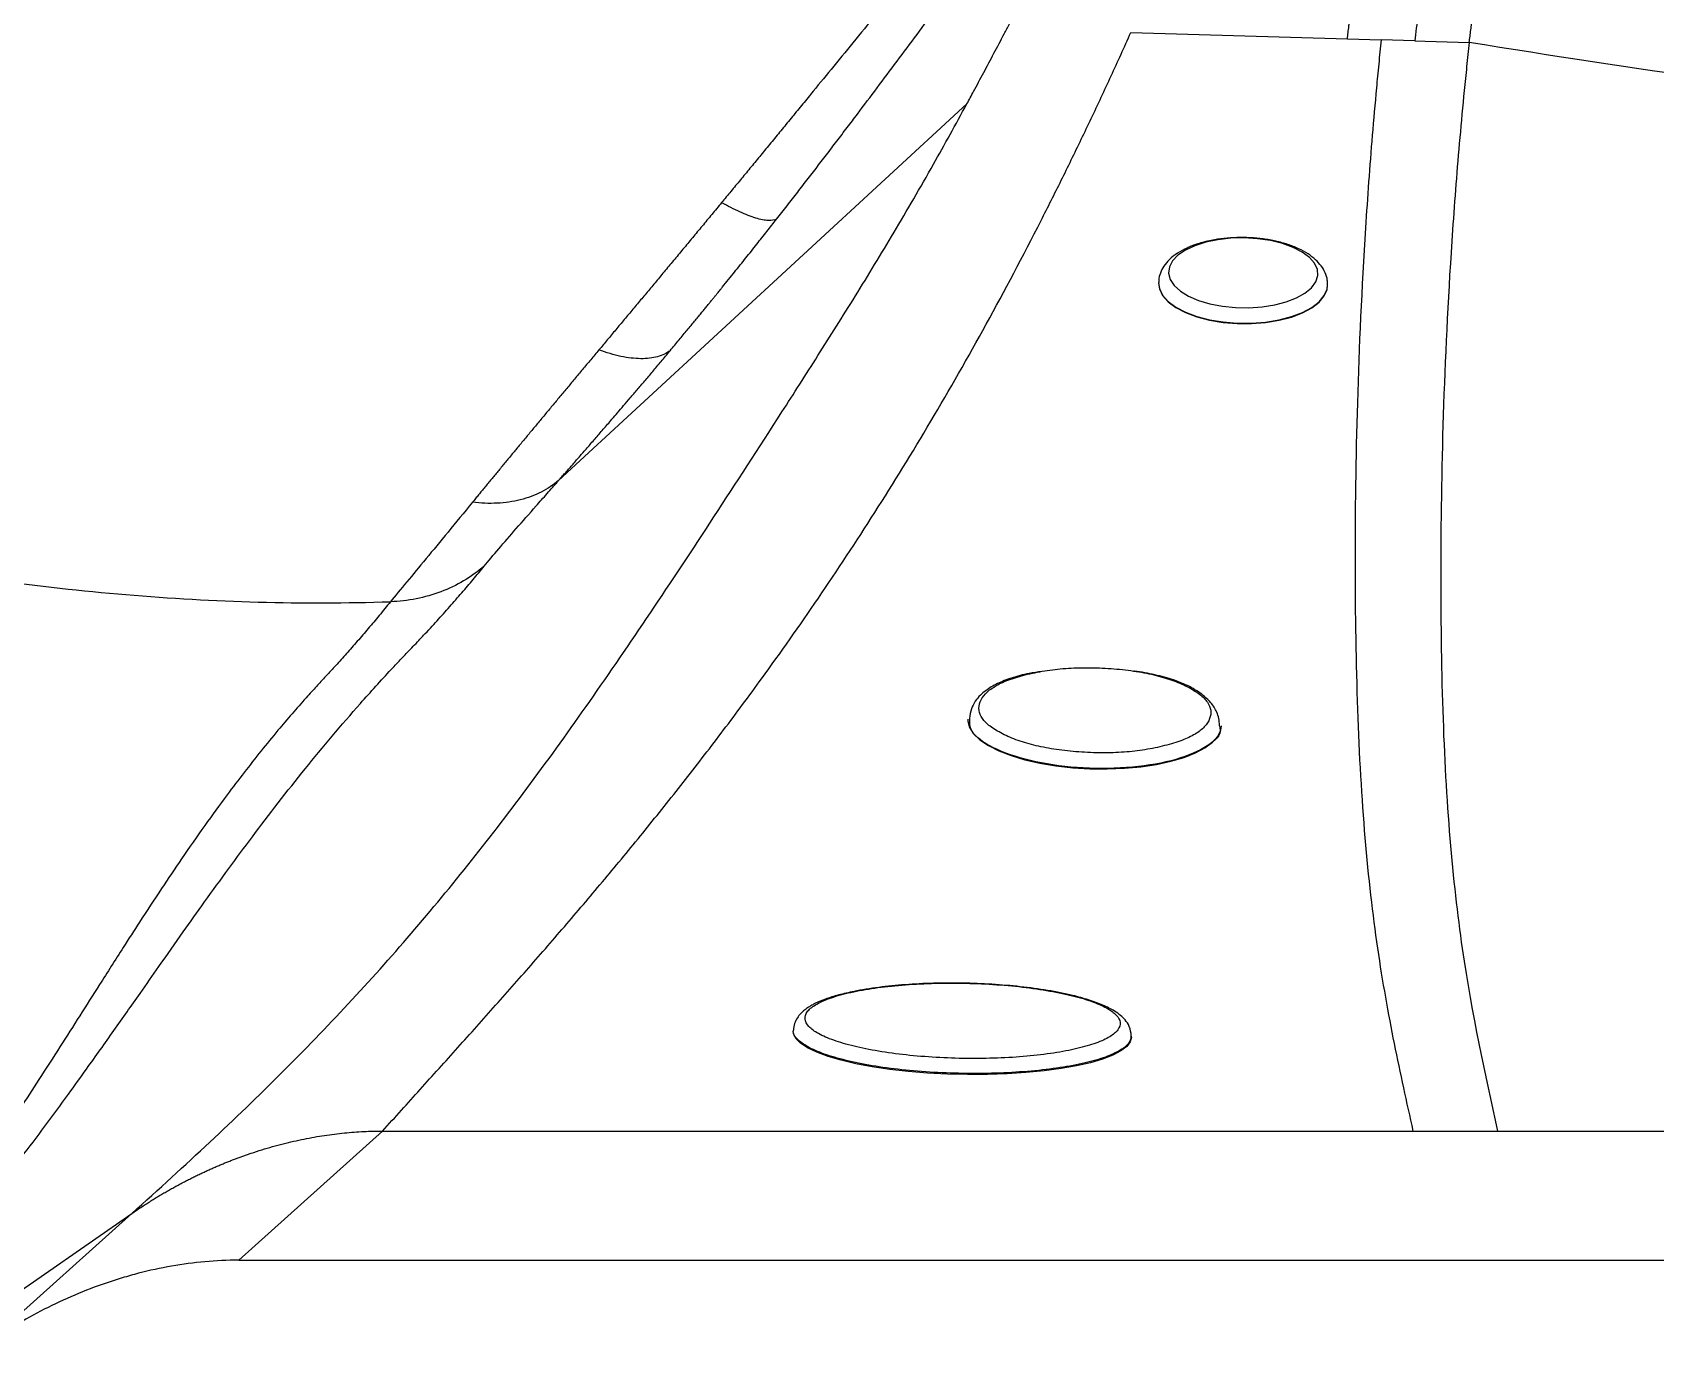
# Model space of a CAD drawing. Extents: x 398 to 508, y 623 to 782.
# Drawn here: x 423.28 to 432.88, y 652.91 to 660.75 of the extents above; entities that cross this region are included whole.
import ezdxf

# ---------------------------------------------------------------- set-up
doc = ezdxf.new("R2010")
doc.units = 0
doc.header["$MEASUREMENT"] = 0
doc.layers.add('GEOMETRY', color=2, linetype='Continuous', lineweight=25)

msp = doc.modelspace()

# ---------------------------------------------------------------- linework, layer by layer
at = {"layer": 'GEOMETRY'}
for p, q in [((429.7759, 660.7457), (431.0565, 660.7079)), ((431.0565, 660.7079), (431.2561, 660.702)), ((431.4558, 660.6961), (431.2561, 660.702)), ((426.3915, 658.0971), (428.8061, 660.3237)), ((429.9397, 659.2665), (429.9397, 659.2643)), ((430.9396, 659.2519), (430.9396, 659.2541)), ((427.7796, 654.8493), (427.7795, 654.8427)), ((429.7773, 654.8151), (429.7767, 654.8134)), ((429.7792, 654.8067), (429.7793, 654.8133)), ((425.3513, 654.2524), (424.5003, 653.4886)), ((425.3513, 654.2524), (431.444, 654.2524)), ((431.444, 654.2524), (431.9447, 654.2524)), ((431.9447, 654.2524), (439.8479, 654.2524)), ((420.728, 651.5896), (423.8682, 653.7648)), ((423.0082, 652.9929), (423.8682, 653.7648)), ((424.5003, 653.4886), (439.077, 653.4886))]:
    msp.add_line(p, q, dxfattribs=at)
at = {"layer": 'GEOMETRY', "flags": 128}
for points in [[(431.4558, 660.6961), (431.5166, 660.6943), (431.777, 660.6866)], [(430.2193, 659.5056), (430.1547, 659.4849), (430.0992, 659.4591), (430.0546, 659.429), (430.0225, 659.3955), (430.0038, 659.3597), (429.9991, 659.3229), (430.0086, 659.2861), (430.032, 659.2505), (430.0686, 659.2173), (430.117, 659.1876), (430.1759, 659.1623), (430.2433, 659.1423), (430.317, 659.1281), (430.3947, 659.1202), (430.4738, 659.1189), (430.5519, 659.1243), (430.6264, 659.136), (430.6949, 659.1539), (430.7553, 659.1773), (430.8055, 659.2054), (430.844, 659.2373), (430.8695, 659.2721), (430.8812, 659.3085), (430.8788, 659.3455), (430.8622, 659.3818), (430.8322, 659.4163), (430.7895, 659.4479), (430.7356, 659.4755), (430.6722, 659.4983), (430.6014, 659.5155), (430.5254, 659.5265), (430.4467, 659.5311), (430.3677, 659.5291), (430.2911, 659.5205), (430.2193, 659.5056)], [(429.9397, 659.2672), (429.9447, 659.2319), (429.9638, 659.1931), (429.9966, 659.1563), (430.0422, 659.1224), (430.0992, 659.0925), (430.1659, 659.0675), (430.2406, 659.0479), (430.3209, 659.0345), (430.4047, 659.0276), (430.4895, 659.0274), (430.5729, 659.0338), (430.6524, 659.0468), (430.7258, 659.066), (430.791, 659.0907), (430.846, 659.1203), (430.8894, 659.1539), (430.9198, 659.1906), (430.9365, 659.2293), (430.9396, 659.2555)], [(429.9397, 659.2643), (429.9447, 659.2297), (429.9638, 659.1909), (429.9966, 659.1541), (430.0422, 659.1202), (430.0991, 659.0903), (430.1659, 659.0652), (430.2405, 659.0457), (430.3209, 659.0323), (430.4047, 659.0254), (430.4895, 659.0252), (430.5729, 659.0316), (430.6524, 659.0446), (430.7258, 659.0637), (430.791, 659.0885), (430.846, 659.1181), (430.8894, 659.1517), (430.9198, 659.1884), (430.9364, 659.2271), (430.9396, 659.2519)], [(428.8119, 656.6863), (428.8122, 656.675), (428.8224, 656.6375), (428.8464, 656.6005), (428.8838, 656.5648), (428.9337, 656.531), (428.9954, 656.4997), (429.0676, 656.4716), (429.149, 656.4471), (429.2381, 656.4267), (429.3332, 656.4107), (429.4326, 656.3996), (429.5343, 656.3934), (429.6366, 656.3924), (429.7375, 656.3964), (429.8351, 656.4055), (429.9276, 656.4195), (430.0133, 656.4381)], [(430.0133, 656.4381), (430.0906, 656.461), (430.158, 656.4877), (430.2143, 656.5177), (430.2585, 656.5505), (430.2897, 656.5855), (430.3073, 656.6221), (430.3114, 656.6481)], [(428.2463, 654.632), (428.15, 654.6501), (428.0625, 654.6706), (427.9851, 654.6933), (427.9189, 654.7179), (427.8647, 654.7439), (427.8233, 654.7711), (427.7954, 654.799), (427.7813, 654.8273), (427.7795, 654.8427)], [(429.7792, 654.8067), (429.7723, 654.7799), (429.7514, 654.7524), (429.7169, 654.726), (429.6693, 654.7009), (429.6091, 654.6776), (429.5373, 654.6563), (429.4549, 654.6375), (429.3629, 654.6212), (429.2628, 654.6078), (429.1559, 654.5974), (429.0437, 654.5903), (428.9278, 654.5864), (428.8098, 654.5859), (428.6914, 654.5887), (428.5742, 654.5948), (428.4599, 654.6042), (428.3501, 654.6166), (428.2463, 654.632)]]:
    msp.add_lwpolyline(points, dxfattribs=at)
at = {"layer": 'GEOMETRY'}
for points, knots in [([(409.6234, 674.0693), (409.5722, 673.5415), (409.5532, 673.0138), (409.5681, 672.3533), (409.573, 672.2212), (409.5866, 671.9579), (409.5953, 671.8265), (409.627, 671.4336), (409.6557, 671.1729), (409.7275, 670.654), (409.7708, 670.3958), (409.8464, 670.0103), (409.8735, 669.882), (409.9167, 669.6901), (409.9316, 669.6262), (409.9622, 669.4985), (409.9779, 669.4347), (410.0265, 669.2435), (410.0606, 669.1159), (410.1328, 668.8609), (410.1708, 668.7335), (410.2508, 668.4786), (410.2927, 668.3512), (410.3803, 668.0965), (410.4259, 667.9698), (410.6619, 667.3399), (410.8774, 666.8469), (411.2391, 666.1232), (411.366, 665.8845), (411.5662, 665.5305), (411.6345, 665.4132), (411.7395, 665.2382), (411.775, 665.1801), (411.8467, 665.0642), (411.8829, 665.0065), (412.0661, 664.7189), (412.2188, 664.4916), (412.4174, 664.2113), (412.4575, 664.1554), (412.5382, 664.0444), (412.5789, 663.9891), (412.7019, 663.8243), (412.7851, 663.7155), (413.207, 663.1775), (413.5635, 662.7652), (414.3136, 661.9761), (414.7072, 661.5993), (415.3259, 661.061), (415.5369, 660.8861), (415.8066, 660.6733), (415.8609, 660.631), (415.9698, 660.5471), (416.0244, 660.5055), (416.1891, 660.3819), (416.2997, 660.301), (416.6342, 660.0624), (416.8606, 659.9092), (417.1479, 659.7249), (417.2055, 659.6884), (417.3213, 659.6162), (417.3794, 659.5805), (417.5546, 659.4745), (417.6722, 659.4055), (418.0277, 659.2029), (418.268, 659.0741), (418.5726, 658.9208), (418.6337, 658.8905), (418.7564, 658.8307), (418.818, 658.8012), (419.003, 658.7141), (419.1265, 658.6579), (419.7456, 658.386), (420.245, 658.1976), (420.8743, 657.9981), (421.0005, 657.96), (421.2533, 657.8874), (421.38, 657.853), (421.5703, 657.8041), (421.6337, 657.7881), (421.7609, 657.7571), (421.8247, 657.742), (422.0162, 657.6981), (422.1443, 657.6706), (422.5302, 657.5933), (422.7894, 657.5489), (423.3117, 657.4745), (423.5727, 657.4449), (424.3552, 657.3787), (424.8763, 657.3645), (425.3975, 657.3809)], [0, 0, 0, 0, 0.0625, 0.0625, 0.078125, 0.078125, 0.09375, 0.09375, 0.125, 0.125, 0.15625, 0.15625, 0.171875, 0.171875, 0.179687, 0.179687, 0.1875, 0.1875, 0.203125, 0.203125, 0.21875, 0.21875, 0.234375, 0.234375, 0.25, 0.25, 0.3125, 0.3125, 0.34375, 0.34375, 0.359375, 0.359375, 0.367187, 0.367187, 0.375, 0.375, 0.40625, 0.40625, 0.414062, 0.414062, 0.421875, 0.421875, 0.4375, 0.4375, 0.5, 0.5, 0.5625, 0.5625, 0.59375, 0.59375, 0.601563, 0.601563, 0.609375, 0.609375, 0.625, 0.625, 0.65625, 0.65625, 0.664063, 0.664063, 0.671875, 0.671875, 0.6875, 0.6875, 0.71875, 0.71875, 0.726563, 0.726563, 0.734375, 0.734375, 0.75, 0.75, 0.8125, 0.8125, 0.828125, 0.828125, 0.84375, 0.84375, 0.851563, 0.851563, 0.859375, 0.859375, 0.875, 0.875, 0.90625, 0.90625, 0.9375, 0.9375, 1, 1, 1, 1]), ([(431.0565, 660.7079), (431.0571, 660.714), (431.0584, 660.7262), (431.0605, 660.7449), (431.0628, 660.7638), (431.0652, 660.7829), (431.0678, 660.8023), (431.0706, 660.822), (431.0735, 660.8419), (431.0765, 660.8621), (431.0797, 660.8825), (431.0831, 660.9032), (431.0866, 660.9241), (431.0903, 660.9453), (431.0941, 660.9667), (431.0981, 660.9883), (431.1022, 661.0102), (431.1064, 661.0323), (431.1109, 661.0546), (431.1154, 661.0772), (431.1201, 661.1), (431.125, 661.123), (431.13, 661.1462), (431.1351, 661.1697), (431.1404, 661.1933), (431.1458, 661.2172), (431.1514, 661.2413), (431.1571, 661.2656), (431.1629, 661.2901), (431.1689, 661.3148), (431.175, 661.3398), (431.1812, 661.3649), (431.1876, 661.3902), (431.1941, 661.4157), (431.2007, 661.4414), (431.2075, 661.4672), (431.2144, 661.4933), (431.2214, 661.5196), (431.2286, 661.546), (431.2358, 661.5726), (431.2432, 661.5993), (431.2507, 661.6263), (431.2584, 661.6534), (431.2661, 661.6807), (431.274, 661.7081), (431.282, 661.7357), (431.2901, 661.7635), (431.2984, 661.7914), (431.3067, 661.8195), (431.3151, 661.8478), (431.3237, 661.8761), (431.3324, 661.9047), (431.3411, 661.9333), (431.35, 661.9622), (431.359, 661.9911), (431.3681, 662.0202), (431.3773, 662.0495), (431.3866, 662.0788), (431.396, 662.1083), (431.4055, 662.1379), (431.4151, 662.1677), (431.4248, 662.1975), (431.4346, 662.2275), (431.4444, 662.2577), (431.4544, 662.2879), (431.4645, 662.3182), (431.4746, 662.3487), (431.4849, 662.3792), (431.4952, 662.4099), (431.5056, 662.4407), (431.5161, 662.4715), (431.5267, 662.5025), (431.5374, 662.5336), (431.5481, 662.5647), (431.559, 662.596), (431.5699, 662.6274), (431.5809, 662.6588), (431.5919, 662.6903), (431.6031, 662.7219), (431.6143, 662.7536), (431.6256, 662.7854), (431.6369, 662.8172), (431.6483, 662.8491), (431.6598, 662.8811), (431.6714, 662.9132), (431.683, 662.9453), (431.6947, 662.9775), (431.7064, 663.0098), (431.7183, 663.0421), (431.7301, 663.0744), (431.7421, 663.1069), (431.7541, 663.1394), (431.7661, 663.1719), (431.7782, 663.2045), (431.7904, 663.2372), (431.8026, 663.2698), (431.8149, 663.3026), (431.8332, 663.3513), (431.8578, 663.4162), (431.8886, 663.4972), (431.9198, 663.5785), (431.9512, 663.66), (431.9829, 663.7416), (432.0148, 663.8234), (432.0469, 663.9053), (432.0793, 663.9873), (432.1118, 664.0695), (432.1446, 664.1517), (432.1776, 664.2339), (432.2107, 664.3162), (432.2329, 664.3711), (432.244, 664.3985)], [0, 0, 0, 0, 0.0078, 0.015602, 0.023405, 0.03121, 0.039016, 0.046824, 0.054633, 0.062443, 0.070253, 0.078065, 0.085878, 0.093692, 0.101507, 0.109322, 0.117137, 0.124954, 0.13277, 0.140587, 0.148405, 0.156223, 0.164041, 0.171859, 0.179677, 0.187495, 0.195313, 0.203132, 0.210949, 0.218767, 0.226584, 0.234401, 0.242217, 0.250033, 0.257847, 0.265661, 0.273475, 0.281288, 0.2891, 0.296912, 0.304723, 0.312535, 0.320346, 0.328156, 0.335967, 0.343777, 0.351587, 0.359397, 0.367206, 0.375016, 0.382825, 0.390634, 0.398443, 0.406252, 0.414061, 0.42187, 0.429679, 0.437489, 0.445298, 0.453108, 0.460918, 0.468729, 0.47654, 0.48435, 0.492162, 0.499973, 0.507785, 0.515597, 0.523409, 0.531222, 0.539035, 0.546848, 0.554662, 0.562476, 0.57029, 0.578105, 0.58592, 0.593735, 0.60155, 0.609366, 0.617182, 0.624997, 0.632813, 0.640629, 0.648445, 0.656261, 0.664076, 0.671892, 0.679707, 0.687523, 0.695338, 0.703153, 0.710967, 0.718781, 0.726595, 0.734408, 0.742221, 0.750033, 0.769259, 0.788481, 0.807702, 0.826921, 0.846141, 0.865362, 0.884585, 0.90381, 0.923038, 0.942271, 0.961508, 0.980751, 1, 1, 1, 1]), ([(432.4365, 664.3985), (432.3651, 664.2217), (432.2301, 663.8659), (432.0498, 663.3341), (431.8917, 662.8123), (431.7563, 662.309), (431.6445, 661.8335), (431.5567, 661.3964), (431.5035, 661.0739), (431.4725, 660.8469), (431.4608, 660.7444), (431.4558, 660.6961)], [0, 0, 0, 0, 0.125, 0.25, 0.375, 0.5, 0.625, 0.75, 0.875, 0.9375, 1, 1, 1, 1]), ([(431.777, 660.6866), (431.7778, 660.6926), (431.7792, 660.7047), (431.7823, 660.7292), (431.7877, 660.7732), (431.7996, 660.8652), (431.8265, 661.0639), (431.8744, 661.3851), (431.9465, 661.8176), (432.0337, 662.288), (432.1373, 662.7885), (432.2594, 663.3123), (432.3789, 663.7624), (432.4665, 664.0578), (432.509, 664.1942), (432.5252, 664.2453), (432.5362, 664.2794), (432.5435, 664.3021), (432.553, 664.3305), (432.5642, 664.3645), (432.5716, 664.3872), (432.5754, 664.3985)], [0, 0, 0, 0, 0.007812, 0.015625, 0.03125, 0.0625, 0.125, 0.25, 0.375, 0.5, 0.625, 0.75, 0.875, 0.9375, 0.953125, 0.96875, 0.972656, 0.976562, 0.984375, 0.992188, 1, 1, 1, 1]), ([(429.4454, 662.3175), (429.435, 662.3041), (429.4074, 662.2683), (429.3553, 662.2014), (429.2821, 662.108), (429.1795, 661.9782), (429.0618, 661.8308), (428.8845, 661.6102), (428.6703, 661.3456), (428.4468, 661.0711), (428.2703, 660.8544), (428.1345, 660.688), (428.006, 660.5308), (427.9021, 660.4039), (427.8207, 660.3045), (427.7595, 660.2299), (427.6993, 660.1564), (427.6399, 660.0841), (427.5814, 660.013), (427.5238, 659.9431), (427.4671, 659.8744), (427.4113, 659.8069), (427.3744, 659.7624), (427.3561, 659.7403)], [0, 0, 0, 0, 0.015562, 0.041371, 0.07742, 0.1237, 0.191917, 0.248379, 0.379565, 0.498427, 0.566147, 0.630413, 0.691256, 0.748691, 0.77816, 0.807237, 0.835925, 0.864227, 0.892145, 0.919681, 0.946835, 0.973608, 1, 1, 1, 1]), ([(427.6806, 659.642), (427.691, 659.6553), (427.7119, 659.6819), (427.7433, 659.7219), (427.7745, 659.762), (427.8057, 659.8021), (427.8368, 659.8422), (427.8679, 659.8824), (427.8989, 659.9225), (427.9298, 659.9627), (427.9606, 660.0029), (427.9914, 660.0431), (428.0221, 660.0833), (428.0528, 660.1235), (428.0833, 660.1637), (428.1138, 660.2039), (428.173, 660.2821), (428.2612, 660.3991), (428.3788, 660.5559), (428.4972, 660.7145), (428.6118, 660.8685), (428.7311, 661.029), (428.8609, 661.2037), (428.9852, 661.3707), (429.1091, 661.5366), (429.2193, 661.6836), (429.3205, 661.818), (429.398, 661.9207), (429.4588, 662.0009), (429.5177, 662.0786), (429.5564, 662.1295), (429.5754, 662.1545)], [0, 0, 0, 0, 0.016776, 0.033506, 0.050192, 0.066833, 0.083429, 0.09998, 0.116487, 0.132948, 0.149364, 0.165735, 0.182061, 0.198342, 0.214579, 0.230772, 0.24692, 0.308857, 0.371113, 0.433704, 0.496646, 0.552596, 0.622315, 0.701423, 0.748365, 0.817147, 0.874495, 0.907194, 0.939025, 0.969967, 1, 1, 1, 1]), ([(428.8062, 660.3237), (428.8194, 660.3481), (428.8526, 660.4095), (428.906, 660.5089), (428.9663, 660.6224), (429.0168, 660.7183), (429.0524, 660.7862), (429.0727, 660.8251), (429.0931, 660.8643), (429.1186, 660.9134), (429.1596, 660.9926), (429.2315, 661.1325), (429.3349, 661.3367), (429.4285, 661.5257), (429.486, 661.643), (429.5025, 661.6769), (429.5086, 661.6894), (429.5095, 661.6912)], [0.77603601, 0.77603601, 0.77603601, 0.77603601, 0.78125, 0.7890625, 0.796875, 0.8046875, 0.80859375, 0.81054688, 0.8125, 0.81640625, 0.8203125, 0.828125, 0.84375, 0.859375, 0.86328125, 0.86523438, 0.86555468, 0.86555468, 0.86555468, 0.86555468]), ([(425.3513, 654.2524), (425.4253, 654.3343), (425.5734, 654.4981), (425.7962, 654.7452), (426.0196, 654.995), (426.2435, 655.2488), (426.468, 655.5079), (426.6928, 655.7736), (426.9178, 656.047), (427.1429, 656.3291), (427.3679, 656.6211), (427.63, 656.9744), (427.9285, 657.3977), (428.2623, 657.9033), (428.5935, 658.4415), (428.9216, 659.0156), (429.158, 659.4618), (429.3051, 659.7525), (429.3645, 659.8718), (429.4239, 659.9924), (429.483, 660.1145), (429.5421, 660.2379), (429.6009, 660.3627), (429.6595, 660.4889), (429.7179, 660.6165), (429.7566, 660.7026), (429.7759, 660.7457)], [0, 0, 0, 0, 0.050002, 0.100003, 0.150003, 0.200003, 0.250004, 0.300005, 0.350007, 0.400007, 0.450007, 0.500006, 0.575004, 0.650003, 0.725003, 0.800001, 0.874998, 0.888887, 0.902776, 0.916665, 0.930554, 0.944444, 0.958334, 0.972223, 0.986112, 1, 1, 1, 1]), ([(431.2561, 660.702), (431.2536, 660.678), (431.2489, 660.6306), (431.2393, 660.5356), (431.2236, 660.3705), (431.1949, 660.0442), (431.1485, 659.4066), (431.1096, 658.5433), (431.0975, 657.5914), (431.1112, 656.7268), (431.1547, 655.9662), (431.2299, 655.3179), (431.3307, 654.762), (431.4062, 654.4223), (431.444, 654.2524)], [0, 0, 0, 0, 0.007812, 0.015625, 0.03125, 0.0625, 0.125, 0.25, 0.375, 0.5, 0.625, 0.75, 0.875, 1, 1, 1, 1]), ([(431.777, 660.6866), (431.7715, 660.6389), (431.7667, 660.5917), (431.7568, 660.4971), (431.7425, 660.3561), (431.712, 660.0305), (431.6622, 659.3946), (431.6195, 658.5335), (431.604, 657.5839), (431.6151, 656.7215), (431.657, 655.9628), (431.7065, 655.5316), (431.7938, 654.9309), (431.8694, 654.592), (431.9447, 654.2524)], [0, 0, 0, 0, 0.015625, 0.015625, 0.03125, 0.0625, 0.125, 0.25, 0.375, 0.5, 0.625, 0.75, 0.75, 1, 1, 1, 1]), ([(452.621, 660.2311), (451.744, 660.1305), (449.8546, 659.9478), (446.9224, 659.7754), (443.8478, 659.7152), (440.7733, 659.7754), (437.7202, 659.955), (434.7097, 660.2531), (432.7453, 660.5297), (431.777, 660.6866)], [0.1398493, 0.1398493, 0.1398493, 0.1398493, 0.25, 0.375, 0.5, 0.625, 0.75, 0.875, 1, 1, 1, 1]), ([(423.8682, 653.7648), (424.0284, 653.9089), (424.3352, 654.1887), (424.7586, 654.5961), (425.1519, 655.0023), (425.5225, 655.4165), (425.8781, 655.847), (426.2263, 656.3012), (426.5748, 656.7859), (426.9319, 657.3079), (427.3062, 657.8738), (427.6401, 658.3887), (427.9243, 658.833), (428.1462, 659.185), (428.3751, 659.5601), (428.5954, 659.94), (428.7399, 660.2016), (428.8062, 660.3237)], [0.0000001, 0.0000001, 0.0000001, 0.0000001, 0.0625, 0.125, 0.1875, 0.25, 0.3125, 0.375, 0.4375, 0.5, 0.5625, 0.625, 0.65625, 0.6875, 0.71875, 0.75, 0.776036, 0.776036, 0.776036, 0.776036]), ([(427.3561, 659.7403), (427.3465, 659.7286), (427.3271, 659.7052), (427.2982, 659.6703), (427.2694, 659.6356), (427.2408, 659.601), (427.2123, 659.5666), (427.1839, 659.5324), (427.1556, 659.4984), (427.1274, 659.4646), (427.0994, 659.4309), (427.0715, 659.3974), (427.0437, 659.3641), (427.0161, 659.331), (426.9801, 659.2879), (426.9358, 659.2349), (426.8836, 659.1723), (426.8318, 659.1104), (426.7806, 659.0491), (426.73, 658.9885), (426.6799, 658.9285), (426.6469, 658.8891), (426.6304, 658.8694)], [0, 0, 0, 0, 0.03886, 0.077616, 0.116268, 0.154819, 0.193267, 0.231613, 0.26985, 0.307987, 0.346024, 0.383962, 0.421801, 0.45954, 0.497176, 0.569802, 0.642151, 0.714231, 0.786047, 0.857608, 0.928923, 1, 1, 1, 1]), ([(427.6806, 659.642), (427.6686, 659.636), (427.6523, 659.6334), (427.6112, 659.6356), (427.5864, 659.6404), (427.5298, 659.6576), (427.498, 659.6699), (427.4298, 659.7008), (427.3935, 659.7194), (427.3561, 659.7403)], [0, 0, 0, 0, 0.25, 0.25, 0.5, 0.5, 0.75, 0.75, 1, 1, 1, 1]), ([(427.0514, 658.865), (427.0605, 658.8758), (427.0782, 658.897), (427.1041, 658.9282), (427.1289, 658.9581), (427.1525, 658.9866), (427.1749, 659.0136), (427.196, 659.0393), (427.2159, 659.0635), (427.2346, 659.0862), (427.252, 659.1075), (427.2682, 659.1273), (427.2831, 659.1456), (427.2968, 659.1623), (427.3092, 659.1776), (427.3204, 659.1913), (427.3303, 659.2034), (427.3389, 659.2141), (427.3462, 659.2231), (427.3523, 659.2307), (427.3572, 659.2366), (427.3836, 659.2693), (427.431, 659.328), (427.4986, 659.4123), (427.5626, 659.4926), (427.6228, 659.5686), (427.6618, 659.618), (427.6806, 659.642)], [0, 0, 0, 0, 0.044196, 0.086344, 0.126446, 0.164506, 0.200526, 0.234507, 0.266452, 0.296362, 0.324241, 0.350089, 0.373909, 0.395703, 0.415472, 0.433217, 0.44894, 0.462642, 0.474324, 0.483987, 0.491633, 0.497261, 0.610015, 0.716645, 0.817171, 0.911615, 1, 1, 1, 1]), ([(430.2079, 659.5068), (430.1958, 659.5034), (430.1604, 659.4936), (430.1064, 659.4726), (430.0495, 659.4418), (430.0039, 659.4059), (429.9702, 659.3664), (429.9495, 659.3252), (429.9395, 659.2914), (429.9407, 659.2723), (429.941, 659.2676)], [0, 0, 0, 0, 0.082495, 0.240746, 0.401503, 0.565115, 0.704885, 0.83527, 0.960288, 1, 1, 1, 1]), ([(430.938, 659.2563), (430.9382, 659.2649), (430.9389, 659.2887), (430.9262, 659.3265), (430.9029, 659.3671), (430.8688, 659.4044), (430.8241, 659.4385), (430.7688, 659.4687), (430.7047, 659.4938), (430.634, 659.5132), (430.559, 659.5265), (430.4815, 659.5336), (430.403, 659.5345), (430.3256, 659.5291), (430.2602, 659.5194), (430.2224, 659.5102), (430.2079, 659.5068)], [0, 0, 0, 0, 0.037768, 0.103831, 0.170575, 0.241168, 0.317004, 0.396738, 0.477409, 0.557396, 0.636641, 0.715391, 0.793926, 0.87252, 0.951364, 1, 1, 1, 1]), ([(426.6304, 658.8694), (426.6223, 658.8596), (426.6061, 658.8402), (426.5819, 658.8113), (426.5578, 658.7825), (426.534, 658.7539), (426.5102, 658.7255), (426.4867, 658.6973), (426.4633, 658.6693), (426.4401, 658.6415), (426.417, 658.6139), (426.3941, 658.5864), (426.3714, 658.5592), (426.3488, 658.5322), (426.3265, 658.5054), (426.3043, 658.4787), (426.2823, 658.4523), (426.2605, 658.4261), (426.2388, 658.4001), (426.2174, 658.3742), (426.1961, 658.3486), (426.175, 658.3232), (426.1541, 658.2981), (426.1334, 658.2731), (426.1129, 658.2484), (426.0926, 658.2238), (426.0725, 658.1995), (426.0526, 658.1754), (426.033, 658.1516), (426.0135, 658.1279), (425.9942, 658.1045), (425.9751, 658.0813), (425.9562, 658.0583), (425.9376, 658.0356), (425.9192, 658.0131), (425.9009, 657.9908), (425.8889, 657.9762), (425.883, 657.9688)], [0, 0, 0, 0, 0.029263, 0.058473, 0.087632, 0.116739, 0.145797, 0.174806, 0.203767, 0.232681, 0.261549, 0.290373, 0.319153, 0.34789, 0.376586, 0.405242, 0.433859, 0.462438, 0.490981, 0.519488, 0.547961, 0.576401, 0.60481, 0.633188, 0.661538, 0.689861, 0.718157, 0.746428, 0.774677, 0.802903, 0.831109, 0.859296, 0.887466, 0.915619, 0.943759, 0.971885, 1, 1, 1, 1]), ([(426.3915, 658.0971), (426.398, 658.1044), (426.411, 658.1192), (426.4309, 658.1418), (426.4512, 658.165), (426.472, 658.1887), (426.4934, 658.2131), (426.5152, 658.2381), (426.5375, 658.2636), (426.5603, 658.2898), (426.5836, 658.3166), (426.6075, 658.344), (426.6318, 658.372), (426.6566, 658.4007), (426.6819, 658.43), (426.71, 658.4625), (426.7415, 658.4992), (426.7774, 658.541), (426.816, 658.5862), (426.8575, 658.6348), (426.9018, 658.6871), (426.9491, 658.7429), (426.9992, 658.8025), (427.0337, 658.8438), (427.0514, 658.865)], [0, 0, 0, 0, 0.032178, 0.064883, 0.098116, 0.131876, 0.166162, 0.200976, 0.236317, 0.272184, 0.308578, 0.345498, 0.382945, 0.420919, 0.45942, 0.498447, 0.548046, 0.601402, 0.658507, 0.719353, 0.783934, 0.852241, 0.924266, 1, 1, 1, 1]), ([(427.0514, 658.865), (427.0309, 658.8494), (427.0059, 658.8372), (426.9477, 658.8211), (426.9145, 658.8172), (426.8416, 658.8179), (426.802, 658.8226), (426.7185, 658.8402), (426.6748, 658.8531), (426.6304, 658.8694)], [0, 0, 0, 0, 0.25, 0.25, 0.5, 0.5, 0.75, 0.75, 1, 1, 1, 1]), ([(426.3915, 658.0971), (426.3609, 658.0711), (426.3264, 658.0482), (426.2506, 658.0099), (426.2094, 657.9946), (426.122, 657.9726), (426.0758, 657.9658), (425.9808, 657.961), (425.932, 657.9629), (425.883, 657.9688)], [0, 0, 0, 0, 0.25, 0.25, 0.5, 0.5, 0.75, 0.75, 1, 1, 1, 1]), ([(425.9514, 657.5905), (426.0036, 657.6541), (426.0679, 657.7286), (426.1788, 657.8555), (426.2182, 657.9003), (426.2807, 657.9713), (426.3021, 657.9956), (426.3351, 658.033), (426.3517, 658.0519), (426.3715, 658.0744), (426.3815, 658.0857), (426.3858, 658.0906), (426.3887, 658.0938), (426.3901, 658.0955), (426.3915, 658.0971)], [0, 0, 0, 0, 0.5, 0.5, 0.75, 0.75, 0.875, 0.875, 0.9375, 0.96875, 0.984375, 0.992188, 0.992188, 1, 1, 1, 1]), ([(425.883, 657.9688), (425.7817, 657.8449), (425.6898, 657.734), (425.5269, 657.5378), (425.4559, 657.4525), (425.3975, 657.3809)], [0, 0, 0, 0, 0.5, 0.5, 1, 1, 1, 1]), ([(420.728, 651.5896), (420.7514, 651.6085), (420.7964, 651.6448), (420.8616, 651.6974), (420.9217, 651.7458), (420.9765, 651.79), (421.0261, 651.8299), (421.0705, 651.8656), (421.1094, 651.8969), (421.1695, 651.9456), (421.2512, 652.0127), (421.3542, 652.0996), (421.4534, 652.1853), (421.6606, 652.3688), (421.9423, 652.6343), (422.3023, 653.0041), (422.6225, 653.3605), (422.9309, 653.7301), (423.2166, 654.0949), (423.4384, 654.3938), (423.6198, 654.6451), (423.7606, 654.8432), (423.9028, 655.0454), (424.039, 655.2394), (424.1657, 655.4195), (424.3029, 655.6127), (424.4385, 655.8003), (424.6323, 656.062), (424.8831, 656.3857), (425.1341, 656.6841), (425.3098, 656.8802), (425.3868, 656.9639), (425.4492, 657.0303), (425.493, 657.0763), (425.5317, 657.1169), (425.564, 657.1508), (425.6113, 657.2009), (425.673, 657.2676), (425.7481, 657.3514), (425.8193, 657.433), (425.887, 657.5125), (425.9301, 657.5648), (425.9514, 657.5905)], [0, 0, 0, 0, 0.010634, 0.020461, 0.02948, 0.037691, 0.045095, 0.051691, 0.05748, 0.062462, 0.078576, 0.094368, 0.109838, 0.124985, 0.192979, 0.250054, 0.316531, 0.375155, 0.437196, 0.500246, 0.524914, 0.562771, 0.598995, 0.625268, 0.658794, 0.687726, 0.719945, 0.750117, 0.814322, 0.874667, 0.890481, 0.905722, 0.913477, 0.921229, 0.926982, 0.932214, 0.936926, 0.950185, 0.963122, 0.975736, 0.988028, 1, 1, 1, 1]), ([(425.9514, 657.5905), (425.8763, 657.5266), (425.7895, 657.4756), (425.6017, 657.4045), (425.5006, 657.3844), (425.3975, 657.3809)], [0, 0, 0, 0, 0.5, 0.5, 1, 1, 1, 1]), ([(425.3975, 657.3809), (425.3865, 657.3674), (425.3647, 657.3405), (425.3319, 657.3006), (425.2992, 657.2613), (425.2666, 657.2226), (425.2342, 657.1846), (425.202, 657.1472), (425.1699, 657.1104), (425.1379, 657.0743), (425.1061, 657.0388), (425.0752, 657.0048), (425.0451, 656.9721), (425.0158, 656.9404), (424.9874, 656.91), (424.9591, 656.8795), (424.9301, 656.8475), (424.8813, 656.7935), (424.8143, 656.7174), (424.7254, 656.6129), (424.6307, 656.4973), (424.5305, 656.37), (424.419, 656.2231), (424.2952, 656.0528), (424.1665, 655.8682), (424.0385, 655.6779), (423.9239, 655.5031), (423.8022, 655.3138), (423.6455, 655.0675), (423.481, 654.8078), (423.3237, 654.5636), (423.161, 654.3147), (422.9575, 654.0141), (422.6943, 653.6477), (422.4186, 653.2914), (422.1141, 652.9301), (421.7885, 652.5786), (421.5257, 652.3226), (421.352, 652.1645), (421.2629, 652.0851), (421.1579, 651.9943), (421.0572, 651.9103), (420.9658, 651.8357), (420.877, 651.7636), (420.7593, 651.6682), (420.6711, 651.5973), (420.6222, 651.5579)], [0, 0, 0, 0, 0.006668, 0.013229, 0.019684, 0.026032, 0.032274, 0.03841, 0.044439, 0.050363, 0.056181, 0.061894, 0.067087, 0.072282, 0.077478, 0.08204, 0.087277, 0.093187, 0.108653, 0.124717, 0.144738, 0.16572, 0.187664, 0.2176, 0.250462, 0.279902, 0.313148, 0.338622, 0.375733, 0.438239, 0.471078, 0.50069, 0.565795, 0.625506, 0.689568, 0.750294, 0.8141, 0.875094, 0.887629, 0.900055, 0.918422, 0.937502, 0.946562, 0.95999, 0.977797, 1, 1, 1, 1]), ([(429.1507, 656.9489), (429.1155, 656.9389), (429.0465, 656.9193), (428.9673, 656.8808), (428.9114, 656.8373), (428.8811, 656.7895), (428.8738, 656.7396), (428.8936, 656.6904), (428.941, 656.6433), (429.0136, 656.5996), (429.1049, 656.5602), (429.2133, 656.5284), (429.3357, 656.5056), (429.4682, 656.4919), (429.604, 656.4861), (429.7371, 656.4903), (429.863, 656.505), (429.9782, 656.5291), (430.0795, 656.5599), (430.1596, 656.5975), (430.2154, 656.6414), (430.2458, 656.6896), (430.2529, 656.7389), (430.2331, 656.7879), (430.1858, 656.8353), (430.1135, 656.8794), (430.0223, 656.9183), (429.9141, 656.9499), (429.7917, 656.9731), (429.659, 656.9874), (429.5229, 656.9928), (429.3897, 656.9882), (429.263, 656.9742), (429.1887, 656.9575), (429.1507, 656.9489)], [0, 0, 0, 0, 0.031876, 0.062463, 0.093119, 0.125146, 0.156858, 0.187421, 0.218073, 0.250056, 0.282024, 0.312672, 0.343245, 0.374979, 0.406906, 0.4375, 0.468061, 0.499935, 0.531755, 0.562351, 0.593012, 0.625034, 0.65678, 0.687361, 0.718015, 0.749983, 0.781893, 0.812517, 0.843102, 0.874889, 0.906885, 0.937543, 0.968153, 1, 1, 1, 1]), ([(429.2493, 656.969), (429.2241, 656.9653), (429.1596, 656.9559), (429.0709, 656.9319), (428.9846, 656.8985), (428.9253, 656.8631), (428.8834, 656.8274), (428.8532, 656.7915), (428.8287, 656.7454), (428.8246, 656.7104), (428.8224, 656.6917)], [0, 0, 0, 0, 0.104531, 0.267897, 0.418466, 0.572291, 0.656533, 0.754821, 0.869359, 1, 1, 1, 1]), ([(430.3002, 656.649), (430.2996, 656.6632), (430.2984, 656.6899), (430.2826, 656.7364), (430.2542, 656.781), (430.216, 656.8189), (430.1765, 656.8486), (430.1343, 656.8737), (430.0853, 656.8972), (430.0159, 656.924), (429.9195, 656.9497), (429.8379, 656.9664), (429.7941, 656.971), (429.7929, 656.9711)], [0, 0, 0, 0, 0.0867229, 0.1640976, 0.2899417, 0.3830982, 0.4597708, 0.5396656, 0.6172318, 0.7052744, 0.8517802, 0.9958674, 1, 1, 1, 1]), ([(430.2991, 656.6493), (430.302, 656.6382), (430.3146, 656.5912), (430.2197, 656.5132), (430.0266, 656.4355), (429.7545, 656.3936), (429.4555, 656.3939), (429.1711, 656.4363), (428.9503, 656.5143), (428.8213, 656.6064), (428.8232, 656.668), (428.824, 656.6935)], [0, 0, 0, 0, 0.0385427, 0.1632779, 0.288013, 0.4127481, 0.5374833, 0.6622184, 0.7869536, 0.9116887, 1, 1, 1, 1]), ([(429.7785, 654.8143), (429.7764, 654.8336), (429.7726, 654.8678), (429.7444, 654.9088), (429.7149, 654.9371), (429.6733, 654.9664), (429.6127, 654.997), (429.529, 655.0277), (429.4213, 655.0576), (429.2881, 655.0845), (429.1251, 655.1065), (428.9549, 655.1208), (428.7813, 655.1276), (428.6079, 655.127), (428.4399, 655.1184), (428.2809, 655.1022), (428.1501, 655.0809), (428.0462, 655.0569), (427.9711, 655.0337), (427.9211, 655.0128), (427.8895, 654.9963), (427.8682, 654.9835), (427.8457, 654.9675), (427.8226, 654.9465), (427.8015, 654.9202), (427.7843, 654.8866), (427.7816, 654.8618), (427.7801, 654.8485)], [0, 0, 0, 0, 0.0400511, 0.0709225, 0.0964732, 0.1263715, 0.1734032, 0.2205798, 0.2646461, 0.3261165, 0.3854167, 0.4429111, 0.5000348, 0.5571261, 0.6143002, 0.6716996, 0.7316699, 0.7737953, 0.8164255, 0.8533333, 0.8693259, 0.8838562, 0.9024578, 0.9209138, 0.9433216, 0.9697065, 1, 1, 1, 1]), ([(429.2775, 655.0834), (429.2241, 655.0914), (429.1172, 655.1073), (428.9389, 655.1215), (428.7558, 655.1278), (428.5734, 655.1254), (428.3989, 655.1146), (428.2394, 655.0956), (428.1001, 655.0693), (427.9876, 655.0365), (427.9051, 654.9987), (427.8564, 654.9573), (427.8434, 654.9138), (427.866, 654.8699), (427.9242, 654.8274), (428.0149, 654.7877), (428.1354, 654.7525), (428.2808, 654.7231), (428.4456, 654.7006), (428.623, 654.686), (428.8064, 654.6798), (428.9887, 654.6821), (429.163, 654.693), (429.3228, 654.712), (429.4616, 654.7384), (429.5743, 654.7711), (429.6568, 654.8089), (429.705, 654.8504), (429.7185, 654.8938), (429.6952, 654.9377), (429.6373, 654.9804), (429.5461, 655.0199), (429.4267, 655.0555), (429.3273, 655.0741), (429.2775, 655.0834)], [0, 0, 0, 0, 0.031254, 0.062463, 0.093755, 0.124954, 0.15622, 0.187463, 0.218687, 0.249972, 0.281172, 0.312465, 0.343671, 0.374932, 0.40618, 0.437392, 0.468682, 0.5, 0.531318, 0.562608, 0.59382, 0.625068, 0.656329, 0.687535, 0.718828, 0.750028, 0.781312, 0.812537, 0.84378, 0.875046, 0.906245, 0.937537, 0.968746, 1, 1, 1, 1]), ([(429.7767, 654.8134), (429.7749, 654.8003), (429.7709, 654.7716), (429.7185, 654.7295), (429.631, 654.6889), (429.5098, 654.6538), (429.3608, 654.6256), (429.1893, 654.6052), (429.0021, 654.5935), (428.8064, 654.591), (428.6097, 654.5977), (428.4194, 654.6133), (428.243, 654.6374), (428.0872, 654.6689), (427.9582, 654.7066), (427.8598, 654.7492), (427.8004, 654.7948), (427.7751, 654.8287), (427.7812, 654.8464), (427.782, 654.8487)], [0, 0, 0, 0, 0.052666, 0.115214, 0.177761, 0.240308, 0.302855, 0.365403, 0.42795, 0.490497, 0.553045, 0.615592, 0.678139, 0.740687, 0.803234, 0.865781, 0.928329, 0.990876, 1, 1, 1, 1]), ([(423.8682, 653.7648), (423.877, 653.7708), (423.8946, 653.783), (423.9212, 653.8007), (423.9476, 653.8179), (423.9739, 653.8347), (424, 653.851), (424.0261, 653.8669), (424.052, 653.8822), (424.0778, 653.8972), (424.1034, 653.9117), (424.1288, 653.9258), (424.1541, 653.9394), (424.1792, 653.9527), (424.2041, 653.9655), (424.2288, 653.9779), (424.2534, 653.9899), (424.2777, 654.0016), (424.3018, 654.0128), (424.3257, 654.0237), (424.3494, 654.0342), (424.3729, 654.0444), (424.3961, 654.0542), (424.4191, 654.0637), (424.4419, 654.0728), (424.4644, 654.0816), (424.4866, 654.09), (424.5086, 654.0982), (424.5304, 654.106), (424.5519, 654.1136), (424.5872, 654.1257), (424.6365, 654.1416), (424.6997, 654.1602), (424.7624, 654.177), (424.8246, 654.192), (424.8861, 654.2052), (424.9469, 654.2167), (425.0071, 654.2265), (425.0665, 654.2347), (425.1251, 654.2412), (425.1829, 654.2463), (425.2398, 654.2498), (425.2958, 654.252), (425.3329, 654.2523), (425.3513, 654.2524)], [0, 0, 0, 0, 0.020345, 0.040468, 0.060369, 0.080048, 0.099505, 0.11874, 0.137753, 0.156544, 0.175113, 0.193461, 0.211586, 0.22949, 0.247172, 0.264632, 0.281871, 0.298888, 0.315683, 0.332257, 0.34861, 0.364741, 0.380651, 0.396339, 0.411807, 0.427053, 0.442078, 0.456883, 0.471466, 0.485829, 0.499971, 0.542192, 0.583779, 0.624731, 0.665053, 0.704746, 0.743813, 0.782257, 0.82008, 0.857286, 0.893877, 0.929858, 0.965231, 1, 1, 1, 1]), ([(424.5003, 653.4886), (424.3662, 653.4886), (424.234, 653.4763), (424.0379, 653.4421), (423.973, 653.428), (423.8761, 653.4029), (423.8438, 653.3939), (423.7798, 653.3747), (423.7481, 653.3645), (423.5906, 653.3107), (423.4688, 653.2587), (423.2917, 653.1682), (423.2336, 653.136), (423.1193, 653.0674), (423.0631, 653.031), (423.0082, 652.9929)], [0, 0, 0, 0, 0.25, 0.25, 0.375, 0.375, 0.4375, 0.4375, 0.5, 0.5, 0.75, 0.75, 0.875, 0.875, 1, 1, 1, 1])]:
    msp.add_open_spline(points, degree=3, knots=knots, dxfattribs=at)

doc.saveas('drawing.dxf')
